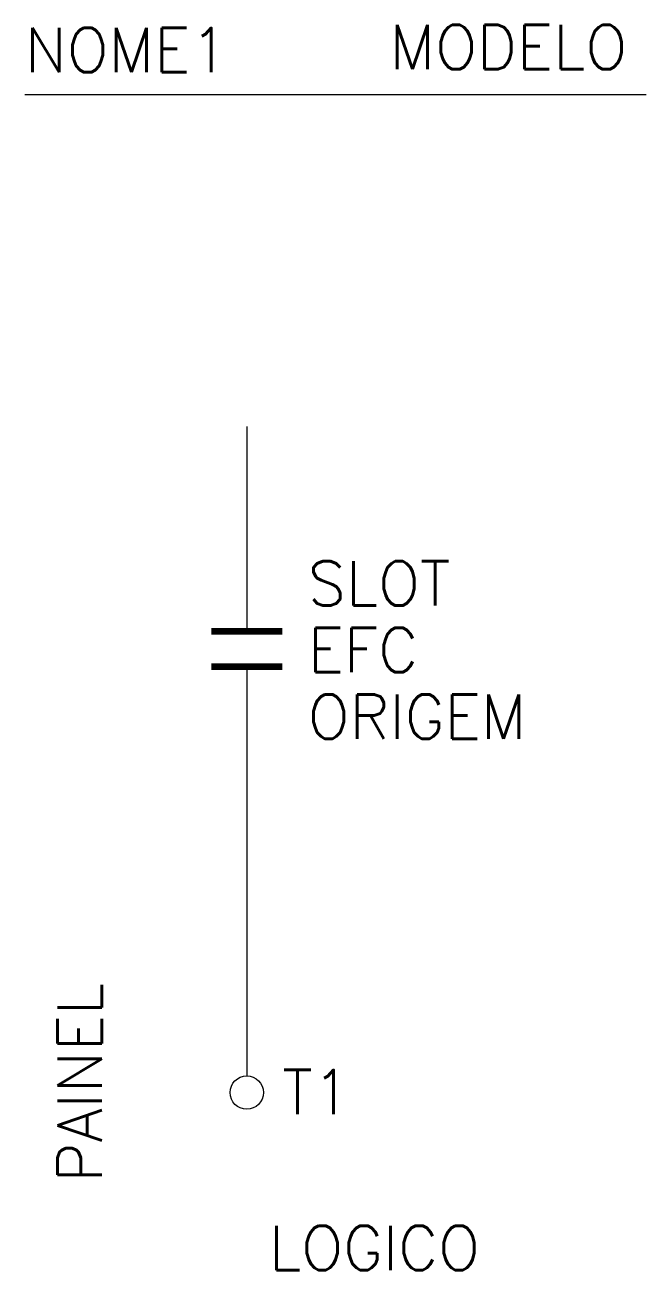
# Model space of a CAD drawing. Extents: x 296.7 to 324.7, y 160.8 to 217.
import ezdxf
from ezdxf.enums import TextEntityAlignment as Align

# ---------------------------------------------------------------- set-up
doc = ezdxf.new("R2010")
doc.units = 0
doc.header["$MEASUREMENT"] = 0
doc.layers.get('0').update_dxf_attribs({"linetype": 'CONTINUOUS'})
doc.styles.add('ROMANS', font='romans')

msp = doc.modelspace()

# ---------------------------------------------------------------- linework, layer by layer
at = {"color": 7}
for p, q in [((296.727, 213.85), (324.727, 213.85)), ((306.727, 198.875), (306.727, 189.65))]:
    msp.add_line(p, q, dxfattribs=at)
msp.add_line((306.727, 188.05), (306.727, 169.6))
at = {"const_width": 0.3}
for points in [[(305.127, 189.65), (308.327, 189.65)], [(305.127, 188.05), (308.327, 188.05)]]:
    msp.add_lwpolyline(points, dxfattribs=at)
msp.add_circle((306.727, 168.85), 0.75)

# ---------------------------------------------------------------- texts
at = {"lineweight": -3, "style": 'ROMANS'}
for tag, text, p in [('NOME1', '', (296.727, 215.85)), ('EFC', '', (309.477, 188.804)), ('ORIGEM', 'ENDERECO FISICO', (309.477, 185.804))]:
    msp.add_attdef(tag, text=text, height=2, dxfattribs=at).set_placement(p, align=Align.MIDDLE_LEFT)
msp.add_attdef('MODELO', text='', height=2, dxfattribs=at).set_placement((323.879, 215.983), align=Align.MIDDLE_RIGHT)
at = {"lineweight": -3, "style": 'ROMANS', "flags": 1}
msp.add_attdef('SLOT', text='', height=2, dxfattribs=at).set_placement((309.477, 191.804), align=Align.MIDDLE_LEFT)
at = {"lineweight": -3, "style": 'ROMANS'}
msp.add_attdef('PAINEL', text='', height=2, rotation=90, dxfattribs=at).set_placement((299.195, 164.8), align=Align.MIDDLE_LEFT)
at = {"color": 7, "style": 'ROMANS'}
msp.add_attdef('T1', (308.326, 167.876), '', height=2, dxfattribs=at)
at = {"lineweight": -3, "style": 'ROMANS'}
msp.add_attdef('LOGICO', text='DIAGRAMA LOGICO', height=2, dxfattribs=at).set_placement((307.727, 162.85), align=Align.TOP_LEFT)

doc.saveas('drawing.dxf')
